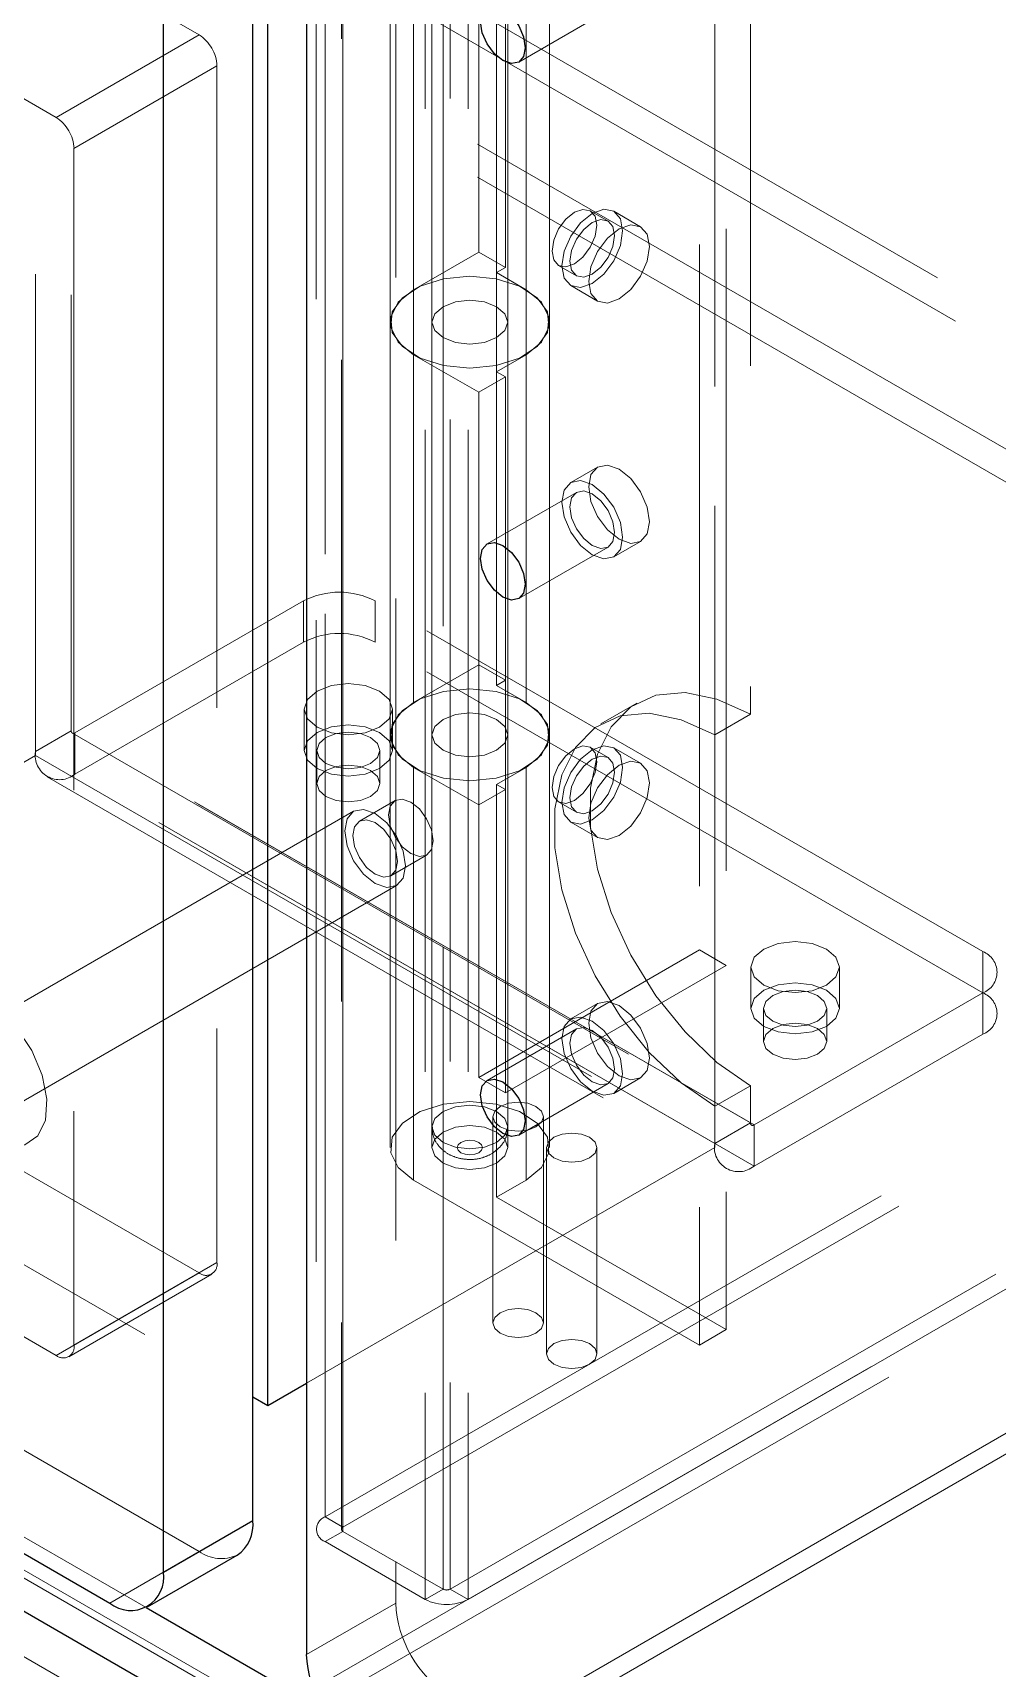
# Model space of a CAD drawing. Header units: millimetres. Extents: x 108 to 5832, y 144 to 4056.
# Drawn here: x 4844.6 to 4882.8, y 2875.1 to 2939.8 of the extents above; entities that cross this region are included whole.
import ezdxf

# ---------------------------------------------------------------- set-up
doc = ezdxf.new("R2010")
doc.units = ezdxf.units.MM
doc.header["$LTSCALE"] = 20
doc.linetypes.add('HIDDEN', pattern=[1.905, 1.27, -0.635])

msp = doc.modelspace()

# ---------------------------------------------------------------- linework, layer by layer
at = {"color": 1, "linetype": 'HIDDEN', "lineweight": 18}
for p, q in [((4363.463, 3228.55), (5280.156, 2699.354)), ((4364.17, 3226.835), (5280.156, 2698.048)), ((5280.156, 2694.128), (4364.17, 3222.916)), ((5280.156, 2692.822), (4363.463, 3222.018)), ((5214.254, 2665.065), (4302.793, 3191.24)), ((4302.935, 3191.485), (5214.395, 2665.31)), ((4856.175, 2881.087), (4856.175, 3003.568)), ((4856.824, 3003.078), (4856.824, 2880.597)), ((4856.882, 2880.678), (4856.882, 3003.16)), ((4856.882, 3002.996), (4856.882, 2880.515)), ((4860.842, 2878.229), (4860.842, 3000.71)), ((4861.125, 3000.71), (4861.125, 2878.229)), ((4860.135, 3000.302), (4860.135, 2877.821)), ((4861.832, 3000.302), (4861.832, 2877.821)), ((4858.968, 2993.627), (4858.968, 2877.679)), ((4856.175, 2993.03), (4856.175, 2880.107)), ((4855.824, 2992.778), (4855.824, 2880.597)), ((4678.656, 2979.321), (4851.19, 2879.719)), ((4673.678, 2978.766), (4849.096, 2877.499)), ((4860.403, 2976.541), (4860.403, 2896.52)), ((4863.403, 2896.52), (4863.403, 2976.541)), ((4851.19, 2871.554), (4678.656, 2971.156)), ((4870.989, 2969.541), (4870.989, 2887.887)), ((4872.05, 2970.153), (4872.05, 2888.499)), ((4844.72, 2968.37), (4844.72, 2911.212)), ((4846.134, 2967.553), (4846.134, 2912.192)), ((4844.72, 2966.737), (4844.72, 2911.376)), ((4871.59, 2895.701), (4871.59, 2952.858)), ((4829.977, 2951.98), (4851.19, 2939.734)), ((4873.004, 2952.042), (4873.004, 2912.848)), ((4871.59, 2951.225), (4871.59, 2912.031)), ((4824.32, 2948.714), (4845.533, 2936.468)), ((4858.753, 2944.696), (4858.753, 2928.365)), ((4860.403, 2944.696), (4860.403, 2928.365)), ((4863.403, 2928.365), (4863.403, 2944.696)), ((4865.053, 2928.365), (4865.053, 2944.696)), ((4859.675, 2927.079), (4859.675, 2943.41)), ((4864.13, 2943.41), (4864.13, 2927.079)), ((4862.963, 2926.406), (4862.963, 2942.737)), ((4863.317, 2942.533), (4863.317, 2930.529)), ((4862.256, 2941.92), (4862.256, 2931.141)), ((4863.836, 2938.654), (4867.371, 2940.695)), ((4845.533, 2936.468), (4851.19, 2939.734)), ((4851.897, 2938.509), (4846.24, 2935.243)), ((4851.897, 2938.509), (4851.897, 2891.15)), ((4846.24, 2935.243), (4846.24, 2887.884)), ((4867.371, 2932.366), (4866.664, 2932.774)), ((4868.657, 2932.144), (4867.596, 2932.756)), ((4862.256, 2931.141), (4859.675, 2929.651)), ((4862.256, 2931.141), (4863.317, 2930.529)), ((4863.317, 2930.529), (4862.963, 2930.325)), ((4862.963, 2930.325), (4864.13, 2929.651)), ((4865.414, 2930.609), (4866.121, 2930.201)), ((4859.675, 2929.651), (4859.675, 2913.32)), ((4864.13, 2913.32), (4864.13, 2929.651)), ((4865.896, 2929.811), (4866.957, 2929.199)), ((4858.753, 2928.365), (4858.753, 2912.034)), ((4860.403, 2928.365), (4860.403, 2912.034)), ((4863.403, 2912.034), (4863.403, 2928.365)), ((4865.053, 2912.034), (4865.053, 2928.365)), ((4862.256, 2925.589), (4859.675, 2927.079)), ((4862.963, 2926.406), (4864.13, 2927.079)), ((4862.256, 2925.589), (4863.317, 2926.202)), ((4863.317, 2926.202), (4862.963, 2926.406)), ((4862.963, 2926.406), (4862.963, 2913.994)), ((4863.317, 2909.871), (4863.317, 2926.202)), ((4862.256, 2909.259), (4862.256, 2925.589)), ((4866.957, 2922.632), (4865.896, 2922.02)), ((4866.121, 2921.63), (4862.586, 2919.589)), ((4863.836, 2917.424), (4867.371, 2919.465)), ((4867.596, 2919.076), (4868.657, 2919.688)), ((4846.276, 2912.11), (4855.327, 2917.335)), ((4855.327, 2917.335), (4855.327, 2915.702)), ((4882.197, 2903.456), (4858.155, 2917.335)), ((4858.155, 2915.702), (4858.155, 2917.335)), ((4846.276, 2910.477), (4855.327, 2915.702)), ((4882.197, 2901.823), (4858.155, 2915.702)), ((4859.675, 2913.32), (4862.256, 2914.81)), ((4862.256, 2914.81), (4863.317, 2914.198)), ((4862.963, 2913.994), (4863.317, 2914.198)), ((4862.963, 2913.994), (4864.13, 2913.32)), ((4868.505, 2913.293), (4867.09, 2912.477)), ((4855.344, 2913.049), (4855.344, 2911.416)), ((4856.175, 2881.087), (4910.764, 2912.6)), ((4858.844, 2911.416), (4858.844, 2913.049)), ((4871.59, 2912.031), (4873.004, 2912.848)), ((4846.134, 2912.192), (4844.72, 2911.376)), ((4873.004, 2896.68), (4846.134, 2912.192)), ((4846.176, 2912.1), (4873.046, 2896.589)), ((4873.146, 2896.599), (4846.276, 2912.11)), ((4846.276, 2910.477), (4846.276, 2912.11)), ((4856.882, 2880.678), (4911.471, 2912.192)), ((4858.753, 2912.034), (4858.753, 2895.704)), ((4860.403, 2912.034), (4860.403, 2895.704)), ((4863.403, 2895.704), (4863.403, 2912.034)), ((4865.053, 2895.704), (4865.053, 2912.034)), ((4871.59, 2895.864), (4844.72, 2911.376)), ((4855.844, 2911.416), (4855.844, 2910.11)), ((4858.344, 2910.11), (4858.344, 2911.416)), ((4867.371, 2911.136), (4866.664, 2911.544)), ((4868.657, 2910.913), (4867.596, 2911.526)), ((4827.042, 2901.007), (4844.72, 2911.212)), ((4844.72, 2911.212), (4871.59, 2895.701)), ((4859.675, 2894.418), (4859.675, 2910.749)), ((4859.675, 2910.749), (4862.256, 2909.259)), ((4864.13, 2910.749), (4862.963, 2910.075)), ((4864.13, 2910.749), (4864.13, 2894.418)), ((4845.176, 2910.368), (4872.046, 2894.857)), ((4873.146, 2894.966), (4846.276, 2910.477)), ((4862.963, 2910.075), (4863.317, 2909.871)), ((4862.963, 2893.744), (4862.963, 2910.075)), ((4858.944, 2909.438), (4857.53, 2908.622)), ((4915.713, 2909.743), (4861.125, 2878.229)), ((4862.256, 2909.259), (4863.317, 2909.871)), ((4863.317, 2909.871), (4863.317, 2897.867)), ((4865.414, 2909.379), (4866.121, 2908.971)), ((4857.305, 2909.011), (4842.032, 2900.194)), ((4916.421, 2909.334), (4861.832, 2877.821)), ((4862.256, 2909.259), (4862.256, 2898.479)), ((4865.896, 2908.581), (4866.957, 2907.969)), ((4858.78, 2906.457), (4860.194, 2907.273)), ((4843.731, 2897.25), (4859.005, 2906.067)), ((4910.764, 2906.068), (4856.175, 2874.554)), ((4911.471, 2905.659), (4856.882, 2874.146)), ((4862.256, 2898.479), (4870.989, 2903.521)), ((4870.989, 2903.521), (4872.05, 2902.908)), ((4851.19, 2890.742), (4829.977, 2902.988)), ((4861.125, 2871.697), (4915.713, 2903.21)), ((4863.317, 2897.867), (4872.05, 2902.908)), ((4882.197, 2903.456), (4882.197, 2901.823)), ((4861.832, 2871.289), (4916.421, 2902.802)), ((4873.022, 2902.844), (4873.022, 2901.211)), ((4876.522, 2901.211), (4876.522, 2902.844)), ((4873.146, 2896.599), (4882.197, 2901.824)), ((4882.197, 2900.191), (4882.197, 2901.824)), ((4827.042, 2901.007), (4853.311, 2885.842)), ((4866.957, 2901.402), (4865.896, 2900.79)), ((4873.522, 2901.211), (4873.522, 2899.905)), ((4876.022, 2899.905), (4876.022, 2901.211)), ((4866.121, 2900.4), (4862.586, 2898.359)), ((4845.533, 2887.476), (4824.32, 2899.722)), ((4873.146, 2894.966), (4882.197, 2900.191)), ((4863.317, 2897.867), (4862.256, 2898.479)), ((4867.596, 2897.845), (4868.657, 2898.458)), ((4863.836, 2896.194), (4867.371, 2898.235)), ((4873.004, 2898.15), (4871.59, 2897.334)), ((4873.004, 2898.15), (4873.004, 2896.68)), ((4871.59, 2897.334), (4871.59, 2895.864)), ((4862.812, 2896.925), (4862.812, 2888.76)), ((4864.812, 2888.76), (4864.812, 2896.925)), ((4871.59, 2895.864), (4873.004, 2896.68)), ((4873.146, 2896.599), (4873.146, 2894.966)), ((4855.433, 2886.373), (4871.59, 2895.701)), ((4864.933, 2895.701), (4864.933, 2887.535)), ((4866.933, 2887.535), (4866.933, 2895.701)), ((4870.989, 2887.887), (4859.675, 2894.418)), ((4862.963, 2893.744), (4864.13, 2894.418)), ((4872.05, 2888.499), (4862.963, 2893.744)), ((4851.19, 2890.742), (4845.533, 2887.476)), ((4846.033, 2887.426), (4851.69, 2890.692)), ((4846.24, 2887.884), (4851.897, 2891.15)), ((4870.989, 2887.887), (4872.05, 2888.499)), ((4856.882, 2880.678), (4856.175, 2881.087)), ((4856.882, 2880.515), (4856.175, 2880.107)), ((4856.882, 2880.515), (4860.842, 2878.229)), ((4851.19, 2879.719), (4847.654, 2877.678)), ((4856.175, 2880.107), (4860.135, 2877.821)), ((4858.968, 2877.679), (4855.433, 2875.638)), ((4860.842, 2878.229), (4860.135, 2877.821)), ((4861.125, 2878.229), (4861.832, 2877.821))]:
    msp.add_line(p, q, dxfattribs=at)
at = {"color": 7, "linetype": 'Continuous', "lineweight": 25}
for p, q in [((4300.955, 3190.995), (5213.123, 2664.412)), ((4853.311, 2880.944), (4853.311, 2996.893)), ((4849.776, 2878.903), (4849.776, 2994.852)), ((4855.433, 2991.586), (4855.433, 2875.638)), ((4675.12, 2977.28), (4847.654, 2877.678)), ((4853.912, 2885.496), (4853.912, 2942.653)), ((4853.912, 2885.496), (4855.433, 2886.373)), ((4853.311, 2885.842), (4853.912, 2885.496)), ((4849.776, 2878.903), (4853.311, 2880.944)), ((4849.154, 2877.53), (4852.69, 2879.571))]:
    msp.add_line(p, q, dxfattribs=at)
at = {"color": 8, "linetype": 'Continuous', "lineweight": 25}
msp.add_line((4849.096, 2877.499), (4856.112, 2873.449), dxfattribs=at)
at = {"color": 7, "linetype": 'Continuous', "lineweight": 25, "flags": 128}
for points in [[(4862.327, 2940.247), (4862.394, 2940.599), (4862.586, 2940.819), (4862.873, 2940.875), (4863.211, 2940.757), (4863.549, 2940.485), (4863.836, 2940.098), (4864.027, 2939.656), (4864.095, 2939.227), (4864.027, 2938.875), (4863.836, 2938.654), (4863.549, 2938.599), (4863.211, 2938.716), (4862.873, 2938.989), (4862.586, 2939.376), (4862.394, 2939.818), (4862.327, 2940.247)], [(4862.327, 2919.017), (4862.394, 2919.369), (4862.586, 2919.589), (4862.873, 2919.645), (4863.211, 2919.527), (4863.549, 2919.254), (4863.836, 2918.868), (4864.027, 2918.426), (4864.095, 2917.996), (4864.027, 2917.645), (4863.836, 2917.424), (4863.549, 2917.369), (4863.211, 2917.486), (4862.873, 2917.759), (4862.586, 2918.146), (4862.394, 2918.588), (4862.327, 2919.017)], [(4862.327, 2897.787), (4862.394, 2898.139), (4862.586, 2898.359), (4862.873, 2898.415), (4863.211, 2898.297), (4863.549, 2898.024), (4863.836, 2897.638), (4864.027, 2897.196), (4864.095, 2896.766), (4864.027, 2896.415), (4863.836, 2896.194), (4863.549, 2896.138), (4863.211, 2896.256), (4862.873, 2896.529), (4862.586, 2896.916), (4862.394, 2897.357), (4862.327, 2897.787)]]:
    msp.add_lwpolyline(points, dxfattribs=at)
at = {"color": 1, "linetype": 'HIDDEN', "lineweight": 18, "flags": 128}
for points in [[(4866.039, 2932.712), (4865.701, 2932.439), (4865.414, 2932.053), (4865.223, 2931.611), (4865.155, 2931.181), (4865.223, 2930.83), (4865.414, 2930.609), (4865.701, 2930.553), (4866.039, 2930.671), (4866.377, 2930.944), (4866.664, 2931.331), (4866.856, 2931.773), (4866.923, 2932.202), (4866.856, 2932.554), (4866.664, 2932.774), (4866.377, 2932.83), (4866.039, 2932.712)], [(4865.544, 2930.59), (4865.636, 2931.174), (4865.896, 2931.774), (4866.286, 2932.3), (4866.746, 2932.672), (4867.206, 2932.831), (4867.596, 2932.756), (4867.857, 2932.456), (4867.948, 2931.977), (4867.857, 2931.393), (4867.596, 2930.793), (4867.206, 2930.267), (4866.746, 2929.895), (4866.286, 2929.735), (4865.896, 2929.811), (4865.636, 2930.111), (4865.544, 2930.59)], [(4866.746, 2932.304), (4866.408, 2932.031), (4866.121, 2931.644), (4865.93, 2931.203), (4865.862, 2930.773), (4865.93, 2930.422), (4866.121, 2930.201), (4866.408, 2930.145), (4866.746, 2930.263), (4867.085, 2930.536), (4867.371, 2930.923), (4867.563, 2931.364), (4867.63, 2931.794), (4867.563, 2932.146), (4867.371, 2932.366), (4867.085, 2932.422), (4866.746, 2932.304)], [(4866.605, 2929.977), (4866.696, 2930.561), (4866.957, 2931.162), (4867.347, 2931.688), (4867.807, 2932.059), (4868.267, 2932.219), (4868.657, 2932.143), (4868.918, 2931.844), (4869.009, 2931.365), (4868.918, 2930.781), (4868.657, 2930.18), (4868.267, 2929.654), (4867.807, 2929.283), (4867.347, 2929.123), (4866.957, 2929.199), (4866.696, 2929.499), (4866.605, 2929.977)], [(4864.13, 2927.079), (4864.741, 2927.576), (4865.033, 2928.162), (4864.974, 2928.77), (4864.57, 2929.333), (4863.867, 2929.787), (4862.943, 2930.082), (4861.903, 2930.184), (4860.862, 2930.082), (4859.939, 2929.787), (4859.235, 2929.333), (4858.832, 2928.77), (4858.772, 2928.162), (4859.065, 2927.576), (4859.675, 2927.079)], [(4864.13, 2929.651), (4864.741, 2929.154), (4865.033, 2928.569), (4864.974, 2927.961), (4864.57, 2927.398), (4863.867, 2926.944), (4862.943, 2926.649), (4861.903, 2926.547), (4860.862, 2926.649), (4859.939, 2926.944), (4859.235, 2927.398), (4858.832, 2927.961), (4858.772, 2928.569), (4859.065, 2929.154), (4859.675, 2929.651)], [(4860.842, 2928.978), (4861.329, 2929.165), (4861.903, 2929.231), (4862.477, 2929.165), (4862.963, 2928.978), (4863.288, 2928.697), (4863.403, 2928.365), (4863.288, 2928.034), (4862.963, 2927.753), (4862.477, 2927.565), (4861.903, 2927.499), (4861.329, 2927.565), (4860.842, 2927.753), (4860.517, 2928.034), (4860.403, 2928.365), (4860.517, 2928.697), (4860.842, 2928.978)], [(4862.963, 2928.978), (4862.477, 2929.165), (4861.903, 2929.231), (4861.329, 2929.165), (4860.842, 2928.978), (4860.517, 2928.697), (4860.403, 2928.365), (4860.517, 2928.034), (4860.842, 2927.753), (4861.329, 2927.565), (4861.903, 2927.499), (4862.477, 2927.565), (4862.963, 2927.753), (4863.288, 2928.034), (4863.403, 2928.365), (4863.288, 2928.697), (4862.963, 2928.978)], [(4869.009, 2920.466), (4868.918, 2921.05), (4868.657, 2921.651), (4868.267, 2922.177), (4867.807, 2922.548), (4867.347, 2922.708), (4866.957, 2922.632), (4866.696, 2922.332), (4866.605, 2921.854), (4866.696, 2921.27), (4866.957, 2920.669), (4867.347, 2920.143), (4867.807, 2919.772), (4868.267, 2919.612), (4868.657, 2919.688), (4868.918, 2919.988), (4869.009, 2920.466)], [(4867.948, 2919.854), (4867.857, 2920.438), (4867.596, 2921.039), (4867.206, 2921.565), (4866.746, 2921.936), (4866.286, 2922.096), (4865.896, 2922.02), (4865.636, 2921.72), (4865.544, 2921.242), (4865.636, 2920.658), (4865.896, 2920.057), (4866.286, 2919.531), (4866.746, 2919.16), (4867.206, 2919), (4867.596, 2919.076), (4867.857, 2919.375), (4867.948, 2919.854)], [(4865.862, 2921.058), (4865.93, 2921.41), (4866.121, 2921.63), (4866.408, 2921.686), (4866.746, 2921.568), (4867.085, 2921.295), (4867.371, 2920.909), (4867.563, 2920.467), (4867.63, 2920.037), (4867.563, 2919.686), (4867.371, 2919.465), (4867.085, 2919.41), (4866.746, 2919.527), (4866.408, 2919.8), (4866.121, 2920.187), (4865.93, 2920.629), (4865.862, 2921.058)], [(4858.332, 2912.335), (4858.711, 2912.663), (4858.844, 2913.049), (4858.711, 2913.436), (4858.332, 2913.764), (4857.764, 2913.983), (4857.094, 2914.06), (4856.425, 2913.983), (4855.857, 2913.764), (4855.478, 2913.436), (4855.344, 2913.049), (4855.477, 2912.663), (4855.857, 2912.335), (4856.425, 2912.116), (4857.094, 2912.039), (4857.764, 2912.116), (4858.332, 2912.335)], [(4859.675, 2910.749), (4859.065, 2911.245), (4858.772, 2911.831), (4858.832, 2912.439), (4859.235, 2913.002), (4859.939, 2913.456), (4860.862, 2913.751), (4861.903, 2913.853), (4862.943, 2913.751), (4863.867, 2913.456), (4864.57, 2913.002), (4864.974, 2912.439), (4865.033, 2911.831), (4864.741, 2911.245), (4864.13, 2910.749)], [(4859.675, 2913.32), (4859.065, 2912.823), (4858.772, 2912.238), (4858.832, 2911.63), (4859.235, 2911.067), (4859.939, 2910.613), (4860.862, 2910.318), (4861.903, 2910.216), (4862.943, 2910.318), (4863.867, 2910.613), (4864.57, 2911.067), (4864.974, 2911.63), (4865.033, 2912.238), (4864.741, 2912.823), (4864.13, 2913.32)], [(4873.004, 2898.15), (4871.681, 2899.074), (4870.416, 2900.28), (4869.264, 2901.713), (4868.275, 2903.312), (4867.493, 2905.006), (4866.952, 2906.722), (4866.675, 2908.384), (4866.675, 2909.921), (4866.952, 2911.264), (4867.493, 2912.355), (4868.275, 2913.146), (4869.264, 2913.604), (4870.416, 2913.707), (4871.681, 2913.451), (4873.004, 2912.848)], [(4860.842, 2912.647), (4860.517, 2912.366), (4860.403, 2912.034), (4860.517, 2911.703), (4860.842, 2911.422), (4861.329, 2911.234), (4861.903, 2911.168), (4862.477, 2911.234), (4862.963, 2911.422), (4863.288, 2911.703), (4863.403, 2912.034), (4863.288, 2912.366), (4862.963, 2912.647), (4862.477, 2912.834), (4861.903, 2912.9), (4861.329, 2912.834), (4860.842, 2912.647)], [(4862.963, 2912.647), (4863.288, 2912.366), (4863.403, 2912.034), (4863.288, 2911.703), (4862.963, 2911.422), (4862.477, 2911.234), (4861.903, 2911.168), (4861.329, 2911.234), (4860.842, 2911.422), (4860.517, 2911.703), (4860.403, 2912.034), (4860.517, 2912.366), (4860.842, 2912.647), (4861.329, 2912.834), (4861.903, 2912.9), (4862.477, 2912.834), (4862.963, 2912.647)], [(4871.59, 2912.031), (4870.267, 2912.635), (4869.002, 2912.89), (4867.849, 2912.787), (4866.861, 2912.33), (4866.079, 2911.539), (4865.537, 2910.448), (4865.261, 2909.104), (4865.261, 2907.568), (4865.537, 2905.906), (4866.079, 2904.19), (4866.861, 2902.495), (4867.849, 2900.897), (4869.002, 2899.463), (4870.267, 2898.258), (4871.59, 2897.334)], [(4858.332, 2910.702), (4858.711, 2911.03), (4858.844, 2911.416), (4858.711, 2911.803), (4858.332, 2912.131), (4857.764, 2912.35), (4857.094, 2912.426), (4856.425, 2912.35), (4855.857, 2912.131), (4855.478, 2911.803), (4855.344, 2911.416), (4855.477, 2911.03), (4855.857, 2910.702), (4856.425, 2910.483), (4857.094, 2910.406), (4857.764, 2910.483), (4858.332, 2910.702)], [(4856.21, 2911.926), (4855.939, 2911.692), (4855.844, 2911.416), (4855.939, 2911.14), (4856.21, 2910.906), (4856.616, 2910.75), (4857.094, 2910.695), (4857.573, 2910.749), (4857.978, 2910.906), (4858.249, 2911.14), (4858.344, 2911.416), (4858.249, 2911.692), (4857.978, 2911.926), (4857.573, 2912.083), (4857.094, 2912.138), (4856.616, 2912.083), (4856.21, 2911.926)], [(4866.039, 2911.482), (4865.701, 2911.209), (4865.414, 2910.823), (4865.223, 2910.381), (4865.155, 2909.951), (4865.223, 2909.6), (4865.414, 2909.379), (4865.701, 2909.323), (4866.039, 2909.441), (4866.377, 2909.714), (4866.664, 2910.101), (4866.856, 2910.542), (4866.923, 2910.972), (4866.856, 2911.324), (4866.664, 2911.544), (4866.377, 2911.6), (4866.039, 2911.482)], [(4865.544, 2909.36), (4865.636, 2909.944), (4865.896, 2910.544), (4866.286, 2911.07), (4866.746, 2911.442), (4867.206, 2911.602), (4867.596, 2911.526), (4867.857, 2911.226), (4867.948, 2910.747), (4867.857, 2910.163), (4867.596, 2909.563), (4867.206, 2909.037), (4866.746, 2908.665), (4866.286, 2908.505), (4865.896, 2908.581), (4865.636, 2908.881), (4865.544, 2909.36)], [(4856.21, 2910.62), (4855.939, 2910.386), (4855.844, 2910.11), (4855.939, 2909.834), (4856.21, 2909.599), (4856.616, 2909.443), (4857.094, 2909.388), (4857.573, 2909.443), (4857.978, 2909.599), (4858.249, 2909.834), (4858.344, 2910.11), (4858.249, 2910.386), (4857.978, 2910.62), (4857.573, 2910.776), (4857.094, 2910.831), (4856.616, 2910.776), (4856.21, 2910.62)], [(4866.746, 2911.074), (4866.408, 2910.801), (4866.121, 2910.414), (4865.93, 2909.973), (4865.862, 2909.543), (4865.93, 2909.191), (4866.121, 2908.971), (4866.408, 2908.915), (4866.746, 2909.033), (4867.085, 2909.306), (4867.371, 2909.693), (4867.563, 2910.134), (4867.63, 2910.564), (4867.563, 2910.915), (4867.371, 2911.136), (4867.085, 2911.192), (4866.746, 2911.074)], [(4866.605, 2908.747), (4866.696, 2909.331), (4866.957, 2909.932), (4867.347, 2910.458), (4867.807, 2910.829), (4868.267, 2910.989), (4868.657, 2910.913), (4868.918, 2910.613), (4869.009, 2910.135), (4868.918, 2909.551), (4868.657, 2908.95), (4868.267, 2908.424), (4867.807, 2908.053), (4867.347, 2907.893), (4866.957, 2907.969), (4866.696, 2908.269), (4866.605, 2908.747)], [(4858.685, 2908.866), (4858.753, 2909.218), (4858.944, 2909.438), (4859.231, 2909.494), (4859.569, 2909.376), (4859.907, 2909.103), (4860.194, 2908.716), (4860.386, 2908.275), (4860.453, 2907.845), (4860.386, 2907.494), (4860.194, 2907.273), (4859.907, 2907.217), (4859.569, 2907.335), (4859.231, 2907.608), (4858.944, 2907.995), (4858.753, 2908.436), (4858.685, 2908.866)], [(4858.155, 2906.151), (4858.615, 2905.991), (4859.005, 2906.067), (4859.266, 2906.367), (4859.357, 2906.845), (4859.266, 2907.429), (4859.005, 2908.03), (4858.615, 2908.556), (4858.155, 2908.927), (4857.695, 2909.087), (4857.305, 2909.011), (4857.044, 2908.711), (4856.953, 2908.233), (4857.044, 2907.649), (4857.305, 2907.048), (4857.695, 2906.522), (4858.155, 2906.151)], [(4859.039, 2907.029), (4858.972, 2907.458), (4858.78, 2907.9), (4858.493, 2908.287), (4858.155, 2908.56), (4857.817, 2908.677), (4857.53, 2908.622), (4857.338, 2908.401), (4857.271, 2908.049), (4857.338, 2907.62), (4857.53, 2907.178), (4857.817, 2906.791), (4858.155, 2906.518), (4858.493, 2906.401), (4858.78, 2906.457), (4858.972, 2906.677), (4859.039, 2907.029)], [(4876.009, 2902.13), (4876.389, 2902.458), (4876.522, 2902.844), (4876.389, 2903.231), (4876.009, 2903.559), (4875.442, 2903.777), (4874.772, 2903.854), (4874.102, 2903.777), (4873.534, 2903.559), (4873.155, 2903.231), (4873.022, 2902.844), (4873.155, 2902.458), (4873.534, 2902.13), (4874.102, 2901.911), (4874.772, 2901.834), (4875.442, 2901.911), (4876.009, 2902.13)], [(4842.881, 2896.068), (4843.628, 2895.781), (4844.293, 2895.813), (4844.805, 2896.16), (4845.109, 2896.784), (4845.172, 2897.619), (4844.986, 2898.573), (4844.572, 2899.543), (4843.975, 2900.424), (4843.26, 2901.121), (4842.503, 2901.558), (4841.788, 2901.687), (4841.191, 2901.495), (4840.777, 2901.003), (4840.591, 2900.263), (4840.654, 2899.357), (4840.958, 2898.381), (4841.47, 2897.443), (4842.135, 2896.643), (4842.881, 2896.068)], [(4876.009, 2900.497), (4876.389, 2900.824), (4876.522, 2901.211), (4876.389, 2901.598), (4876.009, 2901.925), (4875.442, 2902.144), (4874.772, 2902.221), (4874.102, 2902.144), (4873.534, 2901.925), (4873.155, 2901.598), (4873.022, 2901.211), (4873.155, 2900.824), (4873.534, 2900.497), (4874.102, 2900.278), (4874.772, 2900.201), (4875.442, 2900.278), (4876.009, 2900.497)], [(4873.888, 2901.721), (4873.617, 2901.487), (4873.522, 2901.211), (4873.617, 2900.935), (4873.888, 2900.701), (4874.294, 2900.544), (4874.772, 2900.489), (4875.25, 2900.544), (4875.656, 2900.701), (4875.927, 2900.935), (4876.022, 2901.211), (4875.927, 2901.487), (4875.656, 2901.721), (4875.25, 2901.878), (4874.772, 2901.933), (4874.294, 2901.878), (4873.888, 2901.721)], [(4869.009, 2899.236), (4868.918, 2899.82), (4868.657, 2900.421), (4868.267, 2900.947), (4867.807, 2901.318), (4867.347, 2901.478), (4866.957, 2901.402), (4866.696, 2901.102), (4866.605, 2900.624), (4866.696, 2900.04), (4866.957, 2899.439), (4867.347, 2898.913), (4867.807, 2898.542), (4868.267, 2898.382), (4868.657, 2898.458), (4868.918, 2898.758), (4869.009, 2899.236)], [(4867.948, 2898.624), (4867.857, 2899.208), (4867.596, 2899.809), (4867.206, 2900.335), (4866.746, 2900.706), (4866.286, 2900.866), (4865.896, 2900.79), (4865.636, 2900.49), (4865.544, 2900.012), (4865.636, 2899.428), (4865.896, 2898.827), (4866.286, 2898.301), (4866.746, 2897.93), (4867.206, 2897.77), (4867.596, 2897.845), (4867.857, 2898.145), (4867.948, 2898.624)], [(4865.862, 2899.828), (4865.93, 2900.18), (4866.121, 2900.4), (4866.408, 2900.456), (4866.746, 2900.338), (4867.085, 2900.065), (4867.371, 2899.679), (4867.563, 2899.237), (4867.63, 2898.807), (4867.563, 2898.456), (4867.371, 2898.235), (4867.085, 2898.179), (4866.746, 2898.297), (4866.408, 2898.57), (4866.121, 2898.957), (4865.93, 2899.399), (4865.862, 2899.828)], [(4873.888, 2900.415), (4873.617, 2900.181), (4873.522, 2899.905), (4873.617, 2899.628), (4873.888, 2899.394), (4874.294, 2899.238), (4874.772, 2899.183), (4875.25, 2899.238), (4875.656, 2899.394), (4875.927, 2899.628), (4876.022, 2899.905), (4875.927, 2900.181), (4875.656, 2900.415), (4875.25, 2900.571), (4874.772, 2900.626), (4874.294, 2900.571), (4873.888, 2900.415)], [(4864.13, 2894.418), (4864.741, 2894.915), (4865.033, 2895.5), (4864.974, 2896.108), (4864.57, 2896.671), (4863.867, 2897.125), (4862.943, 2897.42), (4861.903, 2897.522), (4860.862, 2897.42), (4859.939, 2897.125), (4859.235, 2896.671), (4858.832, 2896.108), (4858.772, 2895.5), (4859.065, 2894.915), (4859.675, 2894.418)], [(4862.963, 2897.132), (4862.477, 2897.32), (4861.903, 2897.386), (4861.329, 2897.32), (4860.842, 2897.132), (4860.517, 2896.851), (4860.403, 2896.52), (4860.517, 2896.189), (4860.842, 2895.908), (4861.329, 2895.72), (4861.903, 2895.654), (4862.477, 2895.72), (4862.963, 2895.908), (4863.288, 2896.189), (4863.403, 2896.52), (4863.288, 2896.851), (4862.963, 2897.132)], [(4863.105, 2896.517), (4862.888, 2896.704), (4862.812, 2896.925), (4862.888, 2897.146), (4863.105, 2897.333), (4863.429, 2897.459), (4863.812, 2897.502), (4864.195, 2897.459), (4864.519, 2897.333), (4864.736, 2897.146), (4864.812, 2896.925), (4864.736, 2896.704), (4864.519, 2896.517), (4864.194, 2896.392), (4863.812, 2896.348), (4863.429, 2896.392), (4863.105, 2896.517)], [(4860.842, 2896.316), (4861.329, 2896.504), (4861.903, 2896.57), (4862.477, 2896.504), (4862.963, 2896.316), (4863.288, 2896.035), (4863.403, 2895.704), (4863.288, 2895.372), (4862.963, 2895.091), (4862.477, 2894.904), (4861.903, 2894.838), (4861.329, 2894.904), (4860.842, 2895.091), (4860.517, 2895.372), (4860.403, 2895.704), (4860.517, 2896.035), (4860.842, 2896.316)], [(4862.256, 2895.5), (4862.365, 2895.593), (4862.403, 2895.704), (4862.365, 2895.814), (4862.256, 2895.908), (4862.094, 2895.97), (4861.903, 2895.992), (4861.711, 2895.97), (4861.549, 2895.908), (4861.441, 2895.814), (4861.403, 2895.704), (4861.441, 2895.593), (4861.549, 2895.5), (4861.711, 2895.437), (4861.903, 2895.415), (4862.094, 2895.437), (4862.256, 2895.5)], [(4865.226, 2895.292), (4865.009, 2895.48), (4864.933, 2895.701), (4865.009, 2895.921), (4865.226, 2896.109), (4865.55, 2896.234), (4865.933, 2896.278), (4866.316, 2896.234), (4866.64, 2896.109), (4866.857, 2895.922), (4866.933, 2895.701), (4866.857, 2895.48), (4866.64, 2895.292), (4866.316, 2895.167), (4865.933, 2895.123), (4865.55, 2895.167), (4865.226, 2895.292)], [(4864.519, 2889.168), (4864.736, 2888.981), (4864.812, 2888.76), (4864.736, 2888.539), (4864.519, 2888.352), (4864.194, 2888.226), (4863.812, 2888.182), (4863.429, 2888.226), (4863.105, 2888.352), (4862.888, 2888.539), (4862.812, 2888.76), (4862.888, 2888.981), (4863.105, 2889.168), (4863.429, 2889.293), (4863.812, 2889.337), (4864.195, 2889.293), (4864.519, 2889.168)], [(4866.64, 2887.943), (4866.857, 2887.756), (4866.933, 2887.535), (4866.857, 2887.314), (4866.64, 2887.127), (4866.316, 2887.002), (4865.933, 2886.958), (4865.55, 2887.002), (4865.226, 2887.127), (4865.009, 2887.314), (4864.933, 2887.535), (4865.009, 2887.756), (4865.226, 2887.943), (4865.55, 2888.069), (4865.933, 2888.112), (4866.316, 2888.069), (4866.64, 2887.943)]]:
    msp.add_lwpolyline(points, dxfattribs=at)
at = {"color": 1, "linetype": 'HIDDEN', "lineweight": 18}
for centre, radius, start, end in [((4850.362, 2938.439), 1.537, 2.60374, 57.39626), ((4844.705, 2935.174), 1.537, 2.60374, 57.39626), ((4856.741, 2914.606), 3.074, 62.61073, 117.38977), ((4856.741, 2912.973), 3.074, 62.61073, 117.38977), ((4846.22, 2912.178), 0.0874, 170.78531, 309.18915), ((4845.668, 2911.222), 0.961, 170.78256, 309.20668), ((4881.887, 2902.64), 0.873, 290.78431, 69.21421), ((4881.887, 2901.007), 0.873, 290.78431, 69.21421), ((4873.09, 2896.666), 0.0874, 170.78531, 309.18915), ((4872.538, 2895.71), 0.961, 170.78256, 309.20668), ((4851.466, 2891.08), 0.437, 230.792, 9.20693), ((4845.809, 2887.814), 0.437, 230.792, 9.20693), ((4856.361, 2880.597), 0.524, 110.79106, 249.21387), ((4856.913, 2880.597), 0.0873, 110.7862, 249.22859), ((4852.069, 2880.946), 1.509, 234.38542, 294.30656), ((4863.574, 2877.888), 4.61, 182.60523, 237.39477), ((4860.983, 2879.459), 1.844, 242.60934, 297.3923), ((4860.983, 2878.502), 0.308, 242.6188, 297.37627)]:
    msp.add_arc(centre, radius, start, end, dxfattribs=at)
at = {"color": 7, "linetype": 'Continuous', "lineweight": 25}
for centre, radius, start, end in [((4851.884, 2880.763), 1.439, 304.06163, 7.25196), ((4848.482, 2878.693), 1.31, 230.79908, 9.21168), ((4860.038, 2875.847), 4.61, 182.60523, 237.39477)]:
    msp.add_arc(centre, radius, start, end, dxfattribs=at)
at = {"color": 1, "linetype": 'HIDDEN', "lineweight": 18}
for points, knots in [([(4860.419, 2896.521), (4860.423, 2896.398), (4860.433, 2896.138), (4860.632, 2895.79), (4860.923, 2895.507), (4861.317, 2895.305), (4861.817, 2895.208), (4862.335, 2895.251), (4862.632, 2895.391), (4862.756, 2895.45)], [0, 0, 0, 0, 0.1192926, 0.2516809, 0.3791527, 0.5170514, 0.6794913, 0.8657948, 1, 1, 1, 1]), ([(4862.756, 2895.45), (4862.903, 2895.559), (4863.167, 2895.754), (4863.377, 2896.157), (4863.385, 2896.411), (4863.388, 2896.519)], [0, 0, 0, 0, 0.419639, 0.753088, 1, 1, 1, 1])]:
    msp.add_open_spline(points, degree=3, knots=knots, dxfattribs=at)

doc.saveas('drawing.dxf')
